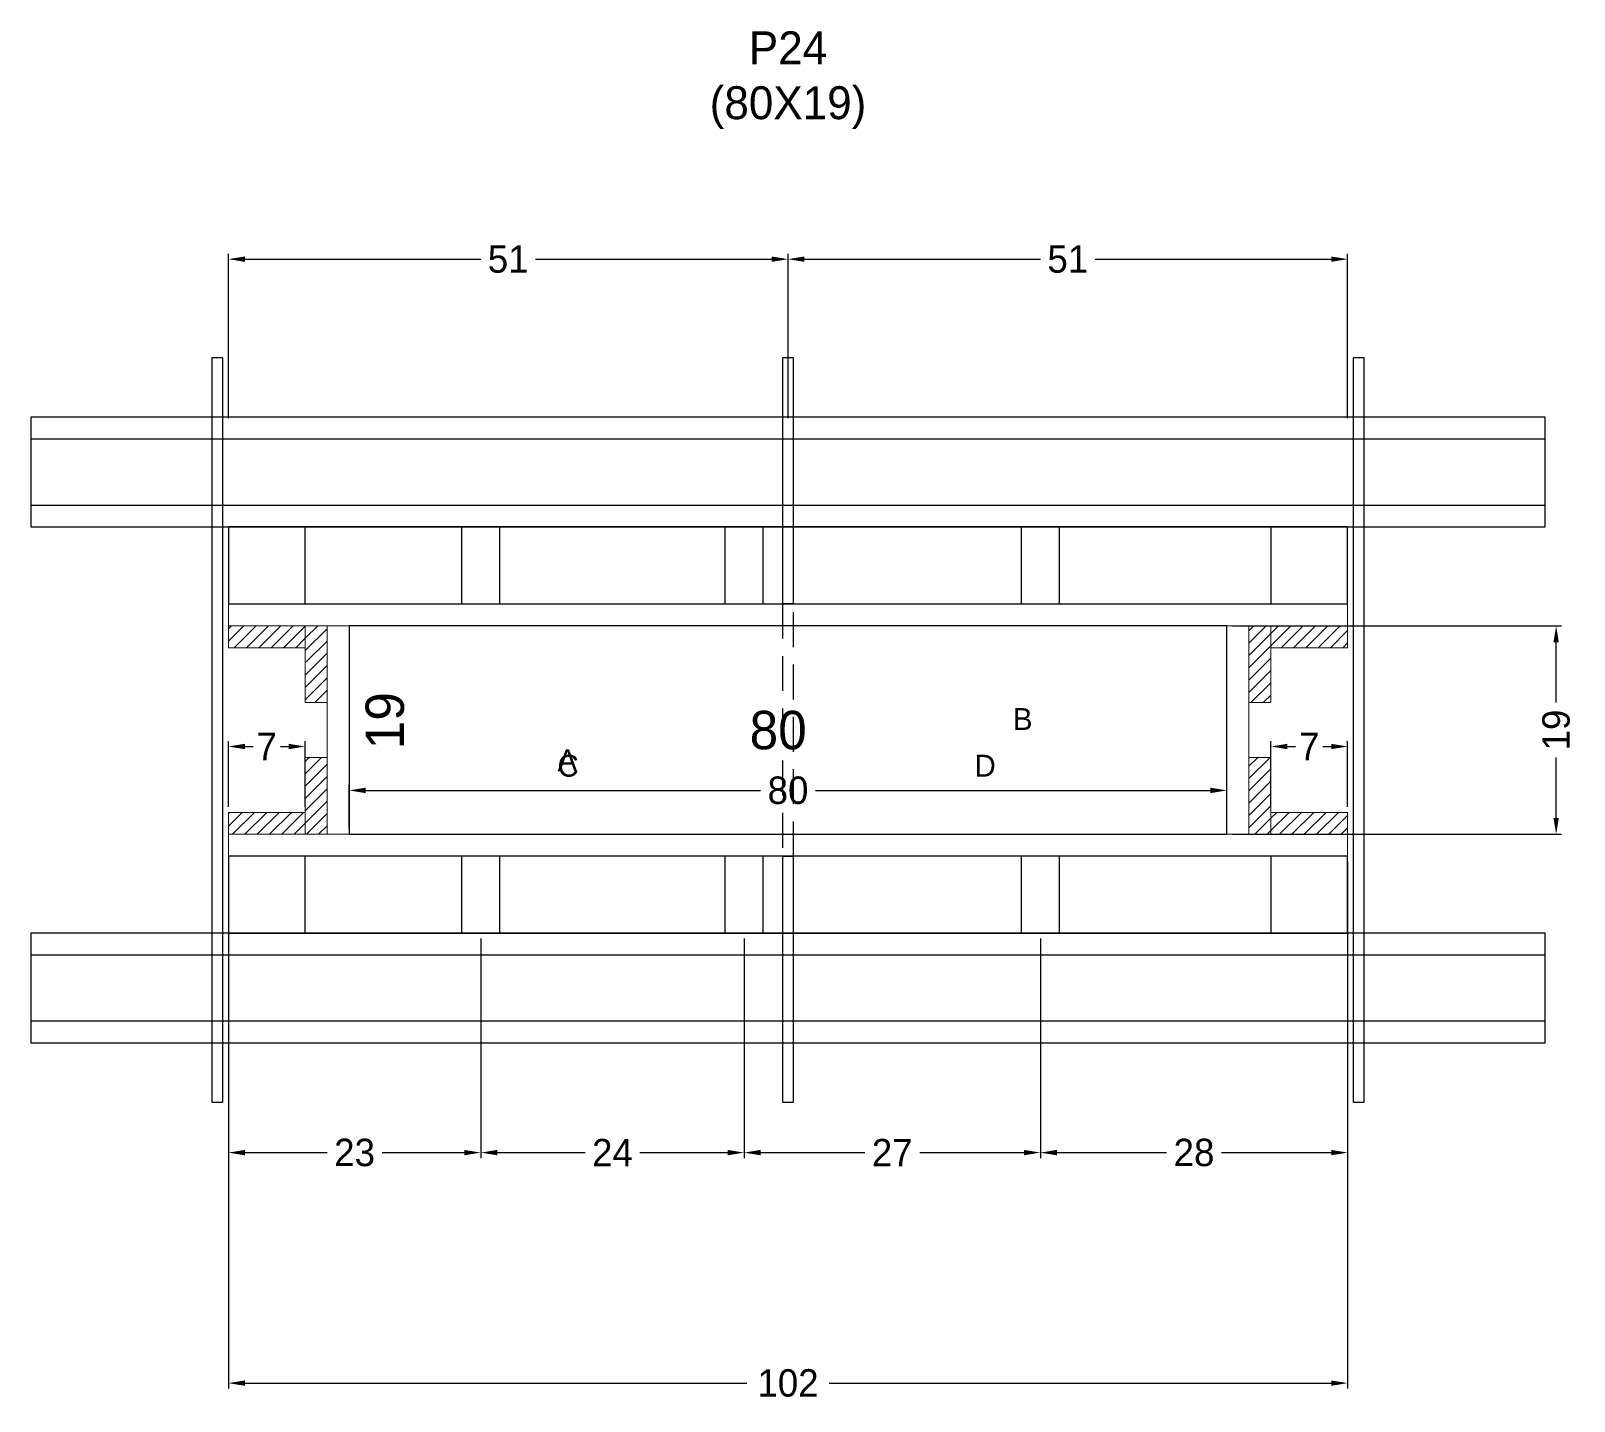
# Model space of a CAD drawing. Header units: centimetres. Extents: x -8500 to 4297, y -490 to 295.
# Drawn here: x -138 to 143.3, y 17.7 to 267.4 of the extents above; entities that cross this region are included whole.
import ezdxf

# ---------------------------------------------------------------- set-up
doc = ezdxf.new("R2010")
doc.units = ezdxf.units.CM
doc.linetypes.add('HIDDEN', pattern=[9.525, 6.35, -3.175])
for name, color, linetype in [('CHAPA', 140, 'Continuous'), ('COTA', 241, 'Continuous'), ('Hachura', 251, 'Continuous'), ('Madeira', 30, 'Continuous'), ('NOMENCLATURA', 7, 'Continuous'), ('Painéis', 200, 'Continuous'), ('Perfil Metálico', 150, 'Continuous'), ('SARRAFO', 251, 'Continuous'), ('TEXTO_GERAL', 7, 'Continuous')]:
    doc.layers.add(name, color=color, linetype=linetype)
doc.dimstyles.new('cotax2', dxfattribs={"dimtxt": 2.5, "dimasz": 1.5, "dimexe": 0.5, "dimexo": 0.5, "dimgap": 0.5, "dimtad": 1, "dimcen": 2.5, "dimazin": 3, "dimtfac": 1, "dimtmove": 0, "dimatfit": 3})
pattern_1 = [(45, (0, 0), (-1.122532, 1.122532), [])]

# ---------------------------------------------------------------- blocks, each defined once
blk = doc.blocks.new('_CLOSEDFILLED')
at = {"color": 0, "linetype": 'BYBLOCK'}
blk.add_solid([(-1, 0.164), (0, 0), (-1, -0.164)], dxfattribs=at)
blk = doc.blocks.new('*D36')
for p, q in [((-102, 116), (-102, 20)), ((102, 116), (102, 20)), ((-99, 21), (-7.5, 21)), ((7.5, 21), (99, 21))]:
    blk.add_line(p, q)
at = {"layer": 'Defpoints'}
for p in [(-102, 117), (102, 117), (-102, 21)]:
    blk.add_point(p, dxfattribs=at)
at = {"layer": 'COTA', "xscale": 3, "yscale": 3, "rotation": 180}
blk.add_blockref('_CLOSEDFILLED', (-102, 21), dxfattribs=at)
at = {"layer": 'COTA', "xscale": 3, "yscale": 3}
blk.add_blockref('_CLOSEDFILLED', (102, 21), dxfattribs=at)
at = {"layer": 'COTA', "insert": (0, 21), "char_height": 5, "attachment_point": 5}
blk.add_mtext('102', dxfattribs=at)
blk = doc.blocks.new('*D37')
for p, q in [((-102, 102), (-102, 62)), ((-56, 102), (-56, 62)), ((-99, 63), (-84, 63)), ((-74, 63), (-59, 63))]:
    blk.add_line(p, q)
at = {"layer": 'Defpoints'}
for p in [(-102, 103), (-56, 103), (-102, 63)]:
    blk.add_point(p, dxfattribs=at)
at = {"layer": 'COTA', "xscale": 3, "yscale": 3, "rotation": 180}
blk.add_blockref('_CLOSEDFILLED', (-102, 63), dxfattribs=at)
at = {"layer": 'COTA', "xscale": 3, "yscale": 3}
blk.add_blockref('_CLOSEDFILLED', (-56, 63), dxfattribs=at)
at = {"layer": 'COTA', "insert": (-79, 63), "char_height": 5, "attachment_point": 5}
blk.add_mtext('23', dxfattribs=at)
blk = doc.blocks.new('*D38')
for p, q in [((-56, 102), (-56, 62)), ((-8, 102), (-8, 62)), ((-53, 63), (-37, 63)), ((-27, 63), (-11, 63))]:
    blk.add_line(p, q)
at = {"layer": 'Defpoints'}
for p in [(-56, 103), (-8, 103), (-56, 63)]:
    blk.add_point(p, dxfattribs=at)
at = {"layer": 'COTA', "xscale": 3, "yscale": 3, "rotation": 180}
blk.add_blockref('_CLOSEDFILLED', (-56, 63), dxfattribs=at)
at = {"layer": 'COTA', "xscale": 3, "yscale": 3}
blk.add_blockref('_CLOSEDFILLED', (-8, 63), dxfattribs=at)
at = {"layer": 'COTA', "insert": (-32, 63), "char_height": 5, "attachment_point": 5}
blk.add_mtext('24', dxfattribs=at)
blk = doc.blocks.new('*D39')
for p, q in [((-8, 102), (-8, 62)), ((46, 102), (46, 62)), ((-5, 63), (14, 63)), ((24, 63), (43, 63))]:
    blk.add_line(p, q)
at = {"layer": 'Defpoints'}
for p in [(-8, 103), (46, 103), (-8, 63)]:
    blk.add_point(p, dxfattribs=at)
at = {"layer": 'COTA', "xscale": 3, "yscale": 3, "rotation": 180}
blk.add_blockref('_CLOSEDFILLED', (-8, 63), dxfattribs=at)
at = {"layer": 'COTA', "xscale": 3, "yscale": 3}
blk.add_blockref('_CLOSEDFILLED', (46, 63), dxfattribs=at)
at = {"layer": 'COTA', "insert": (19, 63), "char_height": 5, "attachment_point": 5}
blk.add_mtext('27', dxfattribs=at)
blk = doc.blocks.new('*D40')
for p, q in [((46, 102), (46, 62)), ((102, 102), (102, 62)), ((49, 63), (69, 63)), ((79, 63), (99, 63))]:
    blk.add_line(p, q)
at = {"layer": 'Defpoints'}
for p in [(46, 103), (102, 103), (46, 63)]:
    blk.add_point(p, dxfattribs=at)
at = {"layer": 'COTA', "xscale": 3, "yscale": 3, "rotation": 180}
blk.add_blockref('_CLOSEDFILLED', (46, 63), dxfattribs=at)
at = {"layer": 'COTA', "xscale": 3, "yscale": 3}
blk.add_blockref('_CLOSEDFILLED', (102, 63), dxfattribs=at)
at = {"layer": 'COTA', "insert": (74, 63), "char_height": 5, "attachment_point": 5}
blk.add_mtext('28', dxfattribs=at)
blk = doc.blocks.new('*D41')
for p, q in [((-80, 122), (-80, 130)), ((80, 122), (80, 130)), ((-77, 129), (-5, 129)), ((5, 129), (77, 129))]:
    blk.add_line(p, q)
at = {"layer": 'Defpoints'}
for p in [(-80, 129), (-80, 121), (80, 121)]:
    blk.add_point(p, dxfattribs=at)
at = {"layer": 'COTA', "xscale": 3, "yscale": 3, "rotation": 180}
blk.add_blockref('_CLOSEDFILLED', (-80, 129), dxfattribs=at)
at = {"layer": 'COTA', "xscale": 3, "yscale": 3}
blk.add_blockref('_CLOSEDFILLED', (80, 129), dxfattribs=at)
at = {"layer": 'COTA', "insert": (0, 129), "char_height": 5, "attachment_point": 5}
blk.add_mtext('80', dxfattribs=at)
blk = doc.blocks.new('*D42')
for p, q in [((81, 159), (141, 159)), ((140, 145), (140, 156)), ((140, 124), (140, 135)), ((81, 121), (141, 121))]:
    blk.add_line(p, q)
at = {"layer": 'Defpoints'}
for p in [(80, 159), (80, 121), (140, 121)]:
    blk.add_point(p, dxfattribs=at)
at = {"layer": 'COTA', "xscale": 3, "yscale": 3}
for p, rotation in [((140, 159), 90), ((140, 121), -90.00000000000001)]:
    blk.add_blockref('_CLOSEDFILLED', p, dxfattribs=dict(at, rotation=rotation))
at = {"layer": 'COTA', "insert": (140, 140), "char_height": 5, "attachment_point": 5, "rotation": 90}
blk.add_mtext('19', dxfattribs=at)
blk = doc.blocks.new('*D43')
for p, q in [((-102, 126), (-102, 138)), ((-88, 126), (-88, 138)), ((-99, 137), (-97.5, 137)), ((-92.5, 137), (-91, 137))]:
    blk.add_line(p, q)
at = {"layer": 'Defpoints'}
for p in [(-102, 137), (-102, 125), (-88, 125)]:
    blk.add_point(p, dxfattribs=at)
at = {"layer": 'COTA', "xscale": 3, "yscale": 3, "rotation": 180}
blk.add_blockref('_CLOSEDFILLED', (-102, 137), dxfattribs=at)
at = {"layer": 'COTA', "xscale": 3, "yscale": 3}
blk.add_blockref('_CLOSEDFILLED', (-88, 137), dxfattribs=at)
at = {"layer": 'COTA', "insert": (-95, 137), "char_height": 5, "attachment_point": 5}
blk.add_mtext('7', dxfattribs=at)
blk = doc.blocks.new('*D44')
for p, q in [((88, 126), (88, 138)), ((102, 126), (102, 138)), ((91, 137), (92.5, 137)), ((97.5, 137), (99, 137))]:
    blk.add_line(p, q)
at = {"layer": 'Defpoints'}
for p in [(88, 137), (88, 125), (102, 125)]:
    blk.add_point(p, dxfattribs=at)
at = {"layer": 'COTA', "xscale": 3, "yscale": 3, "rotation": 180}
blk.add_blockref('_CLOSEDFILLED', (88, 137), dxfattribs=at)
at = {"layer": 'COTA', "xscale": 3, "yscale": 3}
blk.add_blockref('_CLOSEDFILLED', (102, 137), dxfattribs=at)
at = {"layer": 'COTA', "insert": (95, 137), "char_height": 5, "attachment_point": 5}
blk.add_mtext('7', dxfattribs=at)
blk = doc.blocks.new('*D45')
for p, q in [((-102, 196.8), (-102, 226.8)), ((-99, 225.8), (-56, 225.8)), ((-46, 225.8), (-3, 225.8)), ((0, 196.8), (0, 226.8))]:
    blk.add_line(p, q)
at = {"layer": 'Defpoints'}
for p in [(-102, 225.8), (-102, 195.8), (0, 195.8)]:
    blk.add_point(p, dxfattribs=at)
at = {"layer": 'COTA', "xscale": 3, "yscale": 3, "rotation": 180}
blk.add_blockref('_CLOSEDFILLED', (-102, 225.8), dxfattribs=at)
at = {"layer": 'COTA', "xscale": 3, "yscale": 3}
blk.add_blockref('_CLOSEDFILLED', (0, 225.8), dxfattribs=at)
at = {"layer": 'COTA', "insert": (-51, 225.8), "char_height": 5, "attachment_point": 5}
blk.add_mtext('51', dxfattribs=at)
blk = doc.blocks.new('*D46')
for p, q in [((0, 196.8), (0, 226.8)), ((3, 225.8), (46, 225.8)), ((56, 225.8), (99, 225.8)), ((102, 196.8), (102, 226.8))]:
    blk.add_line(p, q)
at = {"layer": 'Defpoints'}
for p in [(0, 225.8), (0, 195.8), (102, 195.8)]:
    blk.add_point(p, dxfattribs=at)
at = {"layer": 'COTA', "xscale": 3, "yscale": 3, "rotation": 180}
blk.add_blockref('_CLOSEDFILLED', (0, 225.8), dxfattribs=at)
at = {"layer": 'COTA', "xscale": 3, "yscale": 3}
blk.add_blockref('_CLOSEDFILLED', (102, 225.8), dxfattribs=at)
at = {"layer": 'COTA', "insert": (51, 225.8), "char_height": 5, "attachment_point": 5}
blk.add_mtext('51', dxfattribs=at)

msp = doc.modelspace()

# ---------------------------------------------------------------- hatches: boundary and pattern name
at = {"layer": 'Hachura'}
h = msp.add_hatch(dxfattribs=at)
h.set_pattern_fill('ANSI31')
h.set_pattern_definition(pattern_1)
h.paths.add_polyline_path([(-102, 155), (-88, 155), (-88, 159), (-102, 159)])
h = msp.add_hatch(dxfattribs=at)
h.set_pattern_fill('ANSI31')
h.set_pattern_definition(pattern_1)
h.paths.add_polyline_path([(-88, 145), (-84, 145), (-84, 159), (-88, 159)])
h = msp.add_hatch(dxfattribs=at)
h.set_pattern_fill('ANSI31')
h.set_pattern_definition(pattern_1)
h.paths.add_polyline_path([(84, 145), (88, 145), (88, 159), (84, 159)])
h = msp.add_hatch(dxfattribs=at)
h.set_pattern_fill('ANSI31')
h.set_pattern_definition(pattern_1)
h.paths.add_polyline_path([(88, 155), (102, 155), (102, 159), (88, 159)])
h = msp.add_hatch(dxfattribs=at)
h.set_pattern_fill('ANSI31')
h.set_pattern_definition(pattern_1)
h.paths.add_polyline_path([(-88, 121), (-84, 121), (-84, 135), (-88, 135)])
h = msp.add_hatch(dxfattribs=at)
h.set_pattern_fill('ANSI31')
h.set_pattern_definition(pattern_1)
h.paths.add_polyline_path([(84, 121), (88, 121), (88, 135), (84, 135)])
h = msp.add_hatch(dxfattribs=at)
h.set_pattern_fill('ANSI31')
h.set_pattern_definition(pattern_1)
h.paths.add_polyline_path([(-102, 121), (-88, 121), (-88, 125), (-102, 125)])
h = msp.add_hatch(dxfattribs=at)
h.set_pattern_fill('ANSI31')
h.set_pattern_definition(pattern_1)
h.paths.add_polyline_path([(88, 121), (102, 121), (102, 125), (88, 125)])

# ---------------------------------------------------------------- linework, layer by layer
at = {"layer": 'CHAPA', "lineweight": 18}
for points in [[(-102, 159), (102, 159), (102, 163), (-102, 163)], [(-102, 159), (102, 159), (102, 163), (-102, 163)], [(-84, 121), (-80, 121), (-80, 159), (-84, 159)], [(-84, 121), (-80, 121), (-80, 159), (-84, 159)], [(80, 121), (84, 121), (84, 159), (80, 159)], [(80, 121), (84, 121), (84, 159), (80, 159)], [(-102, 117), (102, 117), (102, 121), (-102, 121)], [(-102, 117), (102, 117), (102, 121), (-102, 121)]]:
    msp.add_lwpolyline(points, close=True, dxfattribs=at)
at = {"layer": 'Hachura'}
for points in [[(-105, 72.2), (-103, 72.2), (-103, 207.8), (-105, 207.8)], [(-1, 163), (1, 163), (1, 207.8), (-1, 207.8)], [(103, 72.2), (105, 72.2), (105, 207.8), (103, 207.8)], [(-1, 72.2), (1, 72.2), (1, 117), (-1, 117)]]:
    msp.add_lwpolyline(points, close=True, dxfattribs=at)
at = {"layer": 'Hachura', "linetype": 'HIDDEN'}
msp.add_lwpolyline([(-1, 117), (1, 117), (1, 163), (-1, 163)], close=True, dxfattribs=at)
at = {"layer": 'Madeira', "color": 126}
for points in [[(-102, 163), (102, 163), (102, 177), (-102, 177)], [(-102, 163), (-88, 163), (-88, 177), (-102, 177)], [(-59.5, 163), (-52.5, 163), (-52.5, 177), (-59.5, 177)], [(-11.5, 163), (-4.5, 163), (-4.5, 177), (-11.5, 177)], [(42.5, 163), (49.5, 163), (49.5, 177), (42.5, 177)], [(88, 163), (102, 163), (102, 177), (88, 177)], [(-102, 103), (102, 103), (102, 117), (-102, 117)], [(-102, 103), (-88, 103), (-88, 117), (-102, 117)], [(-59.5, 103), (-52.5, 103), (-52.5, 117), (-59.5, 117)], [(-11.5, 103), (-4.5, 103), (-4.5, 117), (-11.5, 117)], [(42.5, 103), (49.5, 103), (49.5, 117), (42.5, 117)], [(88, 103), (102, 103), (102, 117), (88, 117)]]:
    msp.add_lwpolyline(points, close=True, dxfattribs=at)
at = {"layer": 'Painéis'}
msp.add_lwpolyline([(-80, 121), (80, 121), (80, 159), (-80, 159)], close=True, dxfattribs=at)
at = {"layer": 'Perfil Metálico', "color": 224}
for points in [[(-138, 177), (138, 177), (138, 197), (-138, 197)], [(-138, 181), (138, 181), (138, 193), (-138, 193)], [(-138, 83), (138, 83), (138, 103), (-138, 103)], [(-138, 87), (138, 87), (138, 99), (-138, 99)]]:
    msp.add_lwpolyline(points, close=True, dxfattribs=at)
at = {"layer": 'SARRAFO', "color": 251, "lineweight": 13}
for points in [[(-102, 155), (-88, 155), (-88, 159), (-102, 159)], [(-88, 145), (-84, 145), (-84, 159), (-88, 159)], [(84, 145), (88, 145), (88, 159), (84, 159)], [(88, 155), (102, 155), (102, 159), (88, 159)], [(-88, 121), (-84, 121), (-84, 135), (-88, 135)], [(84, 121), (88, 121), (88, 135), (84, 135)], [(-102, 121), (-88, 121), (-88, 125), (-102, 125)], [(88, 121), (102, 121), (102, 125), (88, 125)]]:
    msp.add_lwpolyline(points, close=True, dxfattribs=at)

# ---------------------------------------------------------------- texts
at = {"layer": 'COTA'}
msp.add_text('19', height=7, rotation=90, dxfattribs=at).set_placement((-70, 136.5))
msp.add_text('80', height=7, dxfattribs=at).set_placement((-7, 136.5))
at = {"layer": 'NOMENCLATURA', "insert": (0, 249.5), "char_height": 6, "attachment_point": 8}
msp.add_mtext('P24\\P(80X19)', dxfattribs=at)
at = {"layer": 'TEXTO_GERAL'}
for s, p in [('B', (41, 140)), ('A', (-42, 132.5)), ('C', (-42, 131.5)), ('D', (34, 131.5))]:
    msp.add_text(s, height=4, dxfattribs=at).set_placement(p)

# ---------------------------------------------------------------- dimensions: what is measured, and where the dimension line sits
at = {"layer": 'COTA'}
for base, p1, p2, picture, middle in [((-102, 225.8), (-102, 195.8), (0, 195.8), '*D45', (-51, 225.8)), ((0, 225.8), (0, 195.8), (102, 195.8), '*D46', (51, 225.8)), ((-102, 137), (-102, 125), (-88, 125), '*D43', (-95, 137)), ((88, 137), (88, 125), (102, 125), '*D44', (95, 137)), ((-80, 129), (-80, 121), (80, 121), '*D41', (0, 129)), ((-102, 21), (-102, 117), (102, 117), '*D36', (0, 21))]:
    dim = msp.add_linear_dim(base=base, p1=p1, p2=p2, dimstyle='cotax2', dxfattribs=at)
    dim.commit()
    dim.dimension.update_dxf_attribs({"geometry": picture, "text_midpoint": middle})
dim = msp.add_linear_dim(base=(140, 121), p1=(80, 121), p2=(80, 159), angle=90, dimstyle='cotax2', dxfattribs=at)
dim.commit()
dim.dimension.update_dxf_attribs({"geometry": '*D42', "text_midpoint": (140, 140)})
for base, p1, p2, text, picture, middle in [((-102, 63), (-102, 103), (-56, 103), '23', '*D37', (-79, 63)), ((-56, 63), (-56, 103), (-8, 103), '24', '*D38', (-32, 63)), ((-8, 63), (-8, 103), (46, 103), '27', '*D39', (19, 63)), ((46, 63), (46, 103), (102, 103), '28', '*D40', (74, 63))]:
    dim = msp.add_linear_dim(base=base, p1=p1, p2=p2, text=text, dimstyle='cotax2', dxfattribs=at)
    dim.commit()
    dim.dimension.update_dxf_attribs({"geometry": picture, "text_midpoint": middle})

doc.saveas('drawing.dxf')
